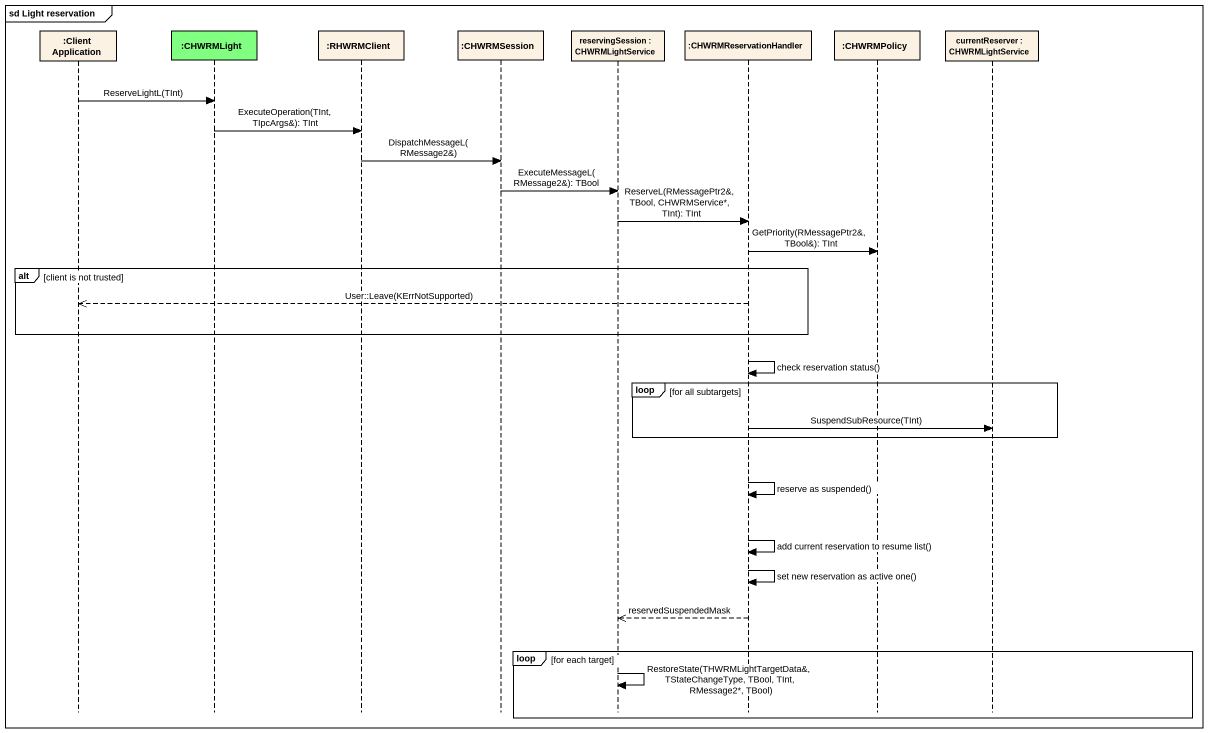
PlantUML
@startuml
mainframe sd Light reservation
hide footbox
participant ":Client Application" as Client_Application
participant ":CHWRMLight" as CHWRMLight #80FF80
participant ":RHWRMClient" as RHWRMClient
participant ":CHWRMSession" as CHWRMSession
participant "reservingSession : CHWRMLightService" as reservingSession
participant ":CHWRMReservationHandler" as CHWRMReservationHandler
participant ":CHWRMPolicy" as CHWRMPolicy
participant "currentReserver : CHWRMLightService" as currentReserver

Client_Application -> CHWRMLight : ReserveLightL(TInt)
CHWRMLight -> RHWRMClient : ExecuteOperation(TInt, TIpcArgs&): TInt
RHWRMClient -> CHWRMSession : DispatchMessageL(RMessage2&)
CHWRMSession -> reservingSession : ExecuteMessageL(RMessage2&): TBool
reservingSession -> CHWRMReservationHandler : ReserveL(RMessagePtr2&, TBool, CHWRMService*, TInt): TInt
CHWRMReservationHandler -> CHWRMPolicy : GetPriority(RMessagePtr2&, TBool&): TInt
alt client is not trusted
  CHWRMReservationHandler -->> Client_Application : User::Leave(KErrNotSupported)
end
CHWRMReservationHandler -> CHWRMReservationHandler : check reservation status()
loop for all subtargets
  CHWRMReservationHandler -> currentReserver : SuspendSubResource(TInt)
end
CHWRMReservationHandler -> CHWRMReservationHandler : reserve as suspended()
CHWRMReservationHandler -> CHWRMReservationHandler : add current reservation to resume list()
CHWRMReservationHandler -> CHWRMReservationHandler : set new reservation as active one()
CHWRMReservationHandler -->> reservingSession : reservedSuspendedMask
loop for each target
  reservingSession -> reservingSession : RestoreState(THWRMLightTargetData&, TStateChangeType, TBool, TInt, RMessage2*, TBool)
end
@enduml
